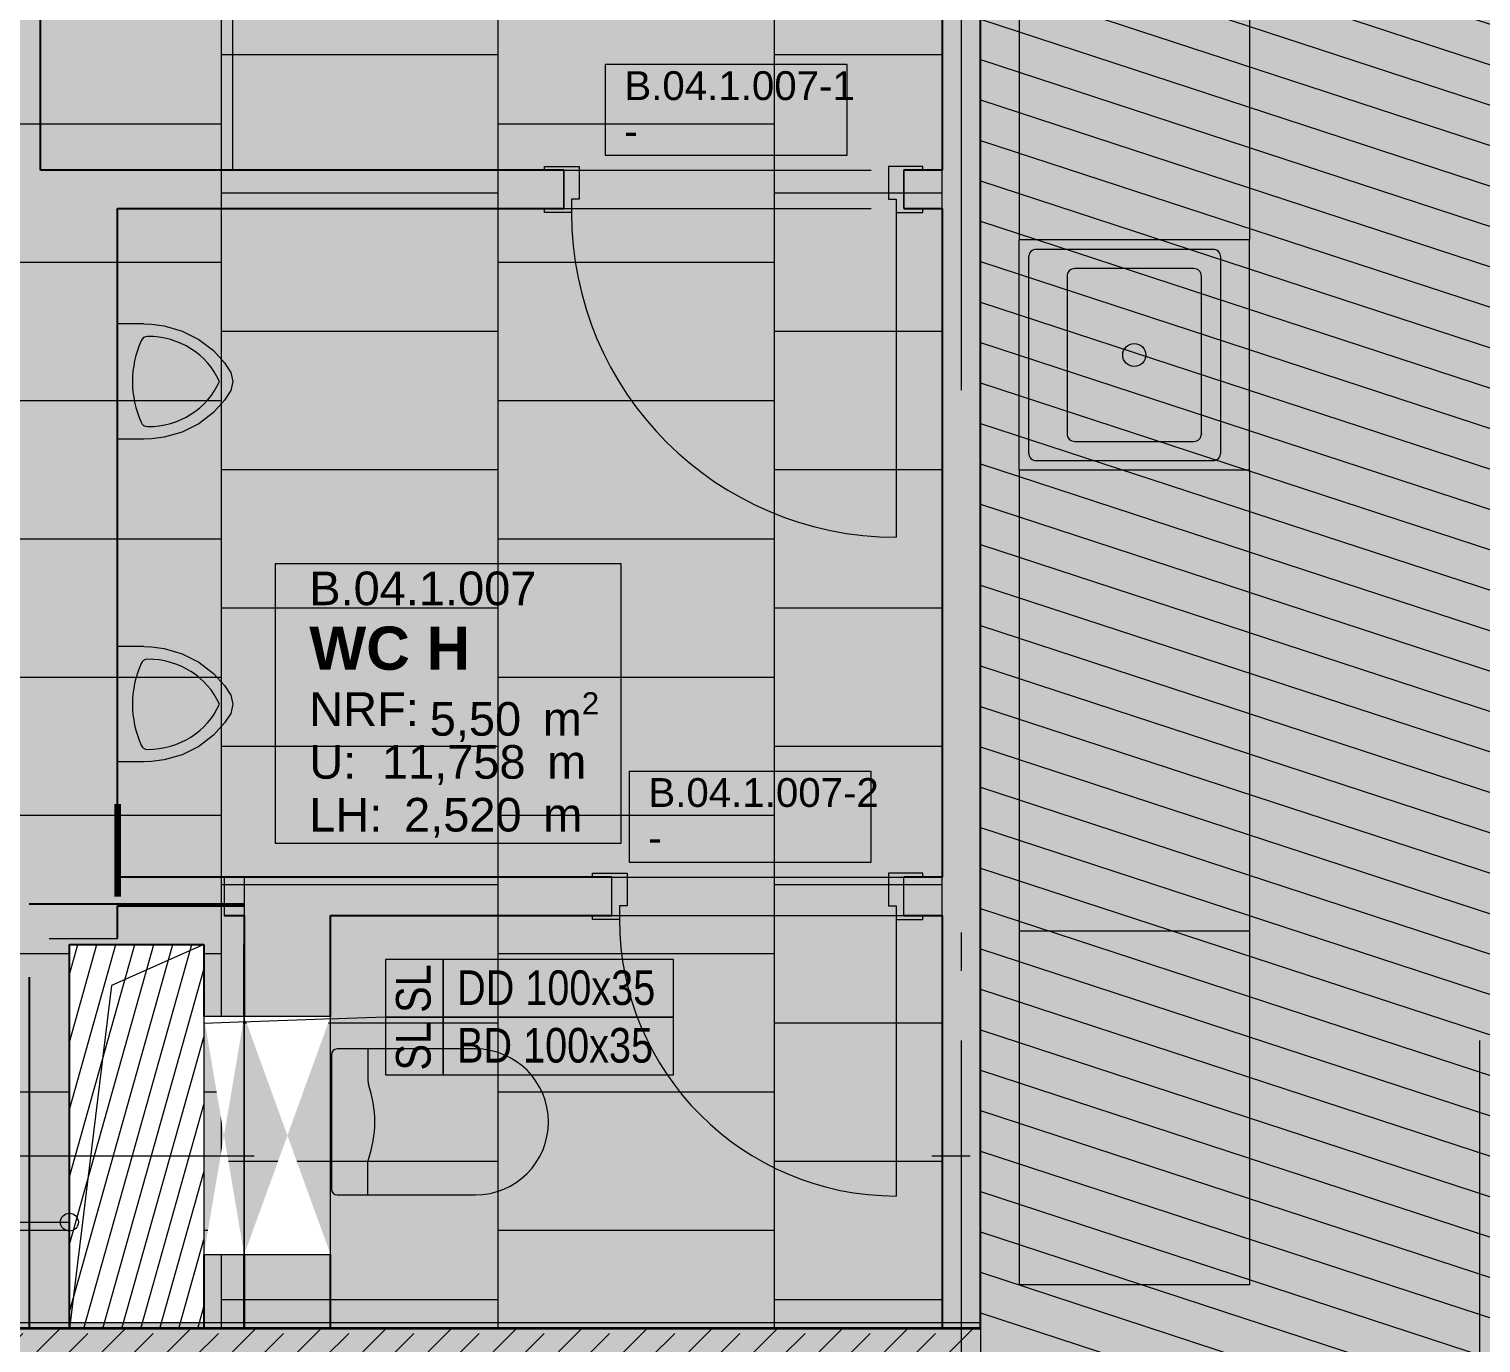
# Model space of a CAD drawing. Header units: metres. Extents: x -22.4 to 53.1, y 133.6 to 157.9.
# Drawn here: x 1.341 to 5.121, y 138.052 to 141.472 of the extents above; entities that cross this region are included whole.
import ezdxf

# ---------------------------------------------------------------- set-up
doc = ezdxf.new("R2010")
doc.units = ezdxf.units.M
doc.header["$MEASUREMENT"] = 0
for name, pattern in [('Achse', [0.0023, 0.0015, -0.0008]), ('Punktlinie', [0.0035, 0, -0.0035]), ('Strichlinie', [0.004, 0.003, -0.001]), ('Strichlinie-über-Schnitt', [0.0023, 0.0008, -0.0015]), ('Strichpunktlinie', [0.006703, 0.003528, -0.001764, 0, -0.001411]), ('Wipeout_Contour', [1, 0, -1])]:
    doc.linetypes.add(name, pattern=pattern)
for name, color, linetype in [('00  Raster', 7, 'Continuous'), ('00  Raster Ausbau', 7, 'Continuous'), ('10  Treppen + Rampen', 7, 'Continuous'), ('10  Wand Massiv', 7, 'Continuous'), ('10  Wand Massiv_Schnittschraffur', 7, 'Continuous'), ('20  Boden Aufbauten', 7, 'Continuous'), ('20  Boden Aufbauten_Deckschraffur', 7, 'Continuous'), ('20  Dach Aufbauten', 7, 'Continuous'), ('20  Möbel', 7, 'Continuous'), ('20  Möbel Sanitär', 7, 'Continuous'), ('20  Wand Leichtbau', 7, 'Continuous'), ('20  Wand Leichtbau_Schnittschraffur', 7, 'Continuous'), ('20  Wand Leichtbau_Tür', 7, 'Continuous'), ('50  NUF - Raumstempel', 7, 'Continuous'), ('BAE-SUD-Bem', 7, 'Continuous'), ('BAE-SUD-DD', 7, 'Continuous'), ('BAE-SUD-DD-Kernbohrzone', 7, 'Continuous'), ('BAE-SUD-Text', 7, 'Continuous'), ('Neubau_20  Boden Aufbauten', 7, 'Continuous'), ('Neubau_20  Boden Aufbauten_Deckschraffur', 7, 'Continuous'), ('Neubau_50 NUF - Raumstempel MIETERAUSBAU', 7, 'Continuous')]:
    doc.layers.add(name, color=color, linetype=linetype)
doc.styles.add('ERSTELLTER_STIL_1', font='')
doc.styles.add('ERSTELLTER_STIL_2', font='')
doc.styles.add('ERSTELLTER_STIL_3', font='')
doc.styles.get('ERSTELLTER_STIL_1').set_extended_font_data('Arial')
doc.styles.get('ERSTELLTER_STIL_2').set_extended_font_data('Arial Narrow')
doc.styles.get('ERSTELLTER_STIL_3').set_extended_font_data('Arial', bold=True)

# ---------------------------------------------------------------- blocks, each defined once
blk = doc.blocks.new('*X21', base_point=(-23.4289, 120.7796))
at = {"layer": '20  Boden Aufbauten_Deckschraffur', "color": 254, "linetype": 'Continuous', "lineweight": 18, "ltscale": 1000, "true_color": 0xdfdfdf}
for p, q in [((1.8414, 141.7649), (1.8414, 141.4049)), ((3.2814, 141.7649), (3.2814, 141.4049)), ((2.5614, 141.5849), (2.5614, 141.2249)), ((2.5614, 141.4049), (1.8414, 141.4049)), ((1.8414, 141.4049), (1.8414, 141.0449)), ((3.7184, 141.4049), (3.2814, 141.4049)), ((3.2814, 141.4049), (3.2814, 141.0449)), ((1.8414, 141.2249), (1.1214, 141.2249)), ((3.2814, 141.2249), (2.5614, 141.2249)), ((2.5614, 141.2249), (2.5614, 140.8649)), ((2.5614, 141.0449), (1.8414, 141.0449)), ((1.8414, 141.0449), (1.8414, 140.6849)), ((3.7184, 141.0449), (3.2814, 141.0449)), ((3.2814, 141.0449), (3.2814, 140.6849)), ((1.8414, 140.8649), (1.1214, 140.8649)), ((3.2814, 140.8649), (2.5614, 140.8649)), ((2.5614, 140.8649), (2.5614, 140.5049)), ((2.5614, 140.6849), (1.8414, 140.6849)), ((1.8414, 140.6849), (1.8414, 140.3249)), ((3.7184, 140.6849), (3.2814, 140.6849)), ((3.2814, 140.6849), (3.2814, 140.3249)), ((1.8414, 140.5049), (1.1214, 140.5049)), ((3.2814, 140.5049), (2.5614, 140.5049)), ((2.5614, 140.5049), (2.5614, 140.1449)), ((2.5614, 140.3249), (1.8414, 140.3249)), ((1.8414, 140.3249), (1.8414, 139.9649)), ((3.7184, 140.3249), (3.2814, 140.3249)), ((3.2814, 140.3249), (3.2814, 139.9649)), ((1.8414, 140.1449), (1.1214, 140.1449)), ((3.2814, 140.1449), (2.5614, 140.1449)), ((2.5614, 140.1449), (2.5614, 139.7849)), ((2.5614, 139.9649), (1.8414, 139.9649)), ((1.8414, 139.9649), (1.8414, 139.6049)), ((3.7184, 139.9649), (3.2814, 139.9649)), ((3.2814, 139.9649), (3.2814, 139.6049)), ((1.8414, 139.7849), (1.1214, 139.7849)), ((3.2814, 139.7849), (2.5614, 139.7849)), ((2.5614, 139.7849), (2.5614, 139.4249)), ((2.5614, 139.6049), (1.8414, 139.6049)), ((1.8414, 139.6049), (1.8414, 139.2449)), ((3.7184, 139.6049), (3.2814, 139.6049)), ((3.2814, 139.6049), (3.2814, 139.2449)), ((1.8414, 139.4249), (1.1214, 139.4249)), ((3.2814, 139.4249), (2.5614, 139.4249)), ((2.5614, 139.4249), (2.5614, 139.0649)), ((2.5614, 139.2449), (1.8414, 139.2449)), ((1.8414, 139.2449), (1.8414, 138.8849)), ((3.7184, 139.2449), (3.2814, 139.2449)), ((3.2814, 139.2449), (3.2814, 138.8849)), ((1.4464, 139.0649), (1.1214, 139.0649)), ((1.8414, 139.0649), (1.7964, 139.0649)), ((3.2814, 139.0649), (2.5614, 139.0649)), ((2.5614, 139.0649), (2.5614, 138.7049)), ((2.5614, 138.8849), (1.8414, 138.8849)), ((1.8414, 138.8849), (1.8414, 138.5249)), ((3.7184, 138.8849), (3.2814, 138.8849)), ((3.2814, 138.8849), (3.2814, 138.5249)), ((1.4464, 138.7049), (1.1214, 138.7049)), ((1.8414, 138.7049), (1.7964, 138.7049)), ((3.2814, 138.7049), (2.5614, 138.7049)), ((2.5614, 138.7049), (2.5614, 138.3449)), ((2.5614, 138.5249), (1.8414, 138.5249)), ((1.8414, 138.5249), (1.8414, 138.1649)), ((3.7184, 138.5249), (3.2814, 138.5249)), ((3.2814, 138.5249), (3.2814, 138.1649)), ((1.4464, 138.3449), (1.1214, 138.3449)), ((1.8414, 138.3449), (1.7964, 138.3449)), ((3.2814, 138.3449), (2.5614, 138.3449)), ((2.5614, 138.3449), (2.5614, 138.0899)), ((2.5614, 138.1649), (1.8414, 138.1649)), ((1.8414, 138.1649), (1.8414, 138.0899)), ((3.7184, 138.1649), (3.2814, 138.1649)), ((3.2814, 138.1649), (3.2814, 138.0899))]:
    blk.add_line(p, q, dxfattribs=at)

msp = doc.modelspace()

# ---------------------------------------------------------------- hatches: boundary and pattern name
at = {"layer": '10  Wand Massiv_Schnittschraffur', "linetype": 'Continuous', "lineweight": 0, "true_color": 0xffffff}
for points in [[(3.8184, 138.1049), (0.3354, 138.1049), (0.3354, 138.0899), (3.8184, 138.0899)], [(0.6004, 137.8399), (3.8184, 137.8399), (3.8184, 138.0899), (0.6004, 138.0899)]]:
    msp.add_hatch(color=7, dxfattribs=at).paths.add_polyline_path(points)
at = {"layer": '10  Wand Massiv_Schnittschraffur', "linetype": 'Continuous', "lineweight": 13, "true_color": 0x000100}
h = msp.add_hatch(dxfattribs=at)
h.set_pattern_fill('Gips_0001', color=98, style=0, pattern_type=2)
h.set_pattern_definition([(26.86749, (-110.107942, 75.264664), (-0.0112982155, 0.0223013526), [0, -0.025])])
h.paths.add_polyline_path([(3.8184, 138.1049), (0.3354, 138.1049), (0.3354, 138.0899), (3.8184, 138.0899)])
h = msp.add_hatch(dxfattribs=at)
h.set_pattern_fill('Beton__Stahlbeton_0001', color=98, style=0, pattern_type=2)
h.set_pattern_definition([(45, (-110.10794, 75.26466), (-0.08485281, 0.08485281), []), (45, (-110.15037, 75.30709), (-0.08485281, 0.08485281), [0.09, -0.03])])
h.paths.add_polyline_path([(0.6004, 137.8399), (3.8184, 137.8399), (3.8184, 138.0899), (0.6004, 138.0899)])
at = {"layer": '20  Boden Aufbauten_Deckschraffur', "linetype": 'Continuous', "lineweight": 0, "true_color": 0xffffff}
msp.add_hatch(color=7, dxfattribs=at).paths.add_polyline_path([(-1.6166, 143.7049), (-1.6166, 138.0899), (1.4464, 138.0899), (1.4464, 139.0899), (1.7964, 139.0899), (1.7964, 138.0899), (3.7184, 138.0899), (3.7184, 143.7049)])
at = {"layer": '20  Wand Leichtbau', "linetype": 'Continuous', "lineweight": 0, "true_color": 0x000000}
for points in [[(1.7965, 138.9024), (1.7965, 138.2824), (1.849, 138.5924)], [(1.9015, 138.9024), (1.9015, 138.2824), (2.014, 138.5924)], [(2.1265, 138.2824), (2.1265, 138.9024), (2.014, 138.5924)]]:
    msp.add_hatch(color=18, dxfattribs=at).paths.add_polyline_path(points)
at = {"layer": '20  Wand Leichtbau_Schnittschraffur', "linetype": 'Continuous', "lineweight": 18}
for points in [[(3.7184, 143.7049), (3.7184, 138.0899), (3.8184, 138.0899), (3.8184, 143.7049)], [(1.1214, 142.3049), (1.1214, 141.1049), (1.3714, 141.1049), (1.3714, 142.3049)], [(-0.6316, 141.1049), (-0.6316, 141.0049), (2.7334, 141.0049), (2.7334, 141.1049)], [(3.6184, 141.1049), (3.6184, 141.0049), (3.7184, 141.0049), (3.7184, 141.1049)], [(1.5714, 139.1049), (1.5714, 141.0049), (1.1964, 141.0049), (1.1964, 139.1049)], [(1.5714, 139.1899), (1.9015, 139.1899), (1.9015, 139.2649), (1.5714, 139.2649)], [(1.849, 139.2649), (1.849, 139.1649), (2.8584, 139.1649), (2.8584, 139.2649)], [(3.6184, 139.2649), (3.6184, 139.1649), (3.7184, 139.1649), (3.7184, 139.2649)], [(1.4464, 139.0899), (1.3414, 139.1949), (1.3414, 139.0899)], [(1.4464, 139.1949), (1.3414, 139.1949), (1.4464, 139.0899)], [(1.4464, 139.1949), (1.4464, 139.0899), (1.7965, 139.0899), (1.7965, 139.1949)], [(1.7965, 139.0899), (1.9015, 139.0899), (1.9015, 139.1949)], [(1.7965, 139.1949), (1.7965, 139.0899), (1.9015, 139.1949)], [(2.1265, 139.1649), (1.9015, 139.1649), (1.9015, 138.9024), (2.1265, 138.9024)], [(1.3414, 139.0899), (1.3414, 138.0899), (1.4464, 138.0899), (1.4464, 139.0899)], [(1.9015, 138.2824), (1.9015, 138.0904), (2.1265, 138.0904), (2.1265, 138.2824)]]:
    msp.add_hatch(color=9, dxfattribs=at).paths.add_polyline_path(points)
at = {"layer": '20  Wand Leichtbau_Schnittschraffur', "linetype": 'Continuous', "lineweight": 0, "true_color": 0xffffff}
for points in [[(2.7734, 141.1149), (2.6834, 141.1149), (2.6834, 141.1049), (2.7334, 141.1049), (2.7334, 141.0049), (2.6834, 141.0049), (2.6834, 140.9949), (2.7534, 140.9949), (2.7534, 141.0299), (2.7734, 141.0299)], [(3.5784, 141.1149), (3.5784, 141.0299), (3.5984, 141.0299), (3.5984, 140.9949), (3.6684, 140.9949), (3.6684, 141.0049), (3.6184, 141.0049), (3.6184, 141.1049), (3.6684, 141.1049), (3.6684, 141.1149)], [(2.8984, 139.2749), (2.8084, 139.2749), (2.8084, 139.2649), (2.8584, 139.2649), (2.8584, 139.1649), (2.8084, 139.1649), (2.8084, 139.1549), (2.8784, 139.1549), (2.8784, 139.1899), (2.8984, 139.1899)], [(3.5784, 139.2749), (3.5784, 139.1899), (3.5984, 139.1899), (3.5984, 139.1549), (3.6684, 139.1549), (3.6684, 139.1649), (3.6184, 139.1649), (3.6184, 139.2649), (3.6684, 139.2649), (3.6684, 139.2749)]]:
    msp.add_hatch(color=7, dxfattribs=at).paths.add_polyline_path(points)
at = {"layer": 'Neubau_20  Boden Aufbauten_Deckschraffur', "linetype": 'Continuous', "lineweight": 18, "true_color": 0xd5d5ff}
msp.add_hatch(color=254, dxfattribs=at).paths.add_polyline_path([(7.7559, 143.6799), (3.8184, 143.6799), (3.8184, 138.0149), (7.7559, 138.0149), (7.7934, 138.0149), (7.7934, 138.3249), (7.7559, 138.3249)])
at = {"layer": 'Neubau_20  Boden Aufbauten_Deckschraffur', "linetype": 'Continuous', "lineweight": 0, "true_color": 0xffffff}
h = msp.add_hatch(dxfattribs=at)
h.set_pattern_fill('Holz_Schalung_liegend__1_A0', style=0, pattern_type=2)
h.set_pattern_definition([(341.86749, (-110.10794, 75.26466), (0.03112157, 0.09503393), [])])
h.paths.add_polyline_path([(7.7559, 143.6799), (3.8184, 143.6799), (3.8184, 138.0149), (7.7559, 138.0149), (7.7934, 138.0149), (7.7934, 138.3249), (7.7559, 138.3249)])

# ---------------------------------------------------------------- linework, layer by layer
at = {"layer": '00  Raster', "color": 7, "linetype": 'Strichpunktlinie', "lineweight": 13, "ltscale": 1000}
msp.add_line((3.7684, 133.7291), (3.7684, 155.8899), dxfattribs=at)
at = {"layer": '00  Raster Ausbau', "color": 251, "linetype": 'Achse', "lineweight": 18, "ltscale": 1000, "true_color": 0x5f5f5f}
msp.add_line((3.7684, 137.8399), (3.7684, 138.8399), dxfattribs=at)
at = {"layer": '00  Raster Ausbau', "color": 9, "linetype": 'Achse', "lineweight": 18, "ltscale": 1000}
msp.add_line((5.1184, 137.8399), (5.1184, 138.8399), dxfattribs=at)
at = {"layer": '10  Wand Massiv', "color": 7, "linetype": 'Continuous', "lineweight": 35, "ltscale": 1000}
msp.add_line((3.8184, 138.0899), (0.6004, 138.0899), dxfattribs=at)
at = {"layer": '10  Wand Massiv', "color": 7, "linetype": 'Continuous', "lineweight": 13, "ltscale": 1000, "flags": 128}
for points in [[(3.8184, 138.1049), (0.3354, 138.1049)], [(3.8184, 138.0899), (3.8184, 138.1049)]]:
    msp.add_lwpolyline(points, dxfattribs=at)
at = {"layer": '20  Boden Aufbauten', "color": 7, "linetype": 'Continuous', "lineweight": 13, "ltscale": 1000, "flags": 128}
msp.add_lwpolyline([(-1.6166, 143.7049), (-1.6166, 138.0899), (1.4464, 138.0899), (1.4464, 139.0899), (1.7964, 139.0899), (1.7964, 138.0899), (3.7184, 138.0899), (3.7184, 143.7049)], close=True, dxfattribs=at)
at = {"layer": '20  Möbel', "color": 9, "linetype": 'Continuous', "lineweight": 18, "ltscale": 1000}
for p, q in [((3.9184, 142.124), (3.9184, 140.924)), ((4.5184, 142.124), (4.5184, 140.924)), ((4.5184, 140.924), (3.9184, 140.924)), ((3.9184, 140.324), (3.9184, 139.124)), ((4.5184, 140.324), (3.9184, 140.324)), ((4.5184, 140.324), (4.5184, 139.124)), ((4.5184, 139.124), (3.9184, 139.124)), ((3.9184, 139.124), (3.9184, 138.204)), ((4.5184, 139.124), (3.9184, 139.124)), ((4.5184, 139.124), (4.5184, 138.204)), ((4.5184, 138.204), (3.9184, 138.204))]:
    msp.add_line(p, q, dxfattribs=at)
at = {"layer": '20  Möbel Sanitär', "color": 9, "linetype": 'Continuous', "lineweight": 18, "ltscale": 1000}
for p, q in [((1.3714, 142.3049), (1.3714, 141.1049)), ((1.8714, 142.3049), (1.8714, 141.1049)), ((1.8714, 141.1049), (1.3714, 141.1049)), ((3.9184, 140.324), (3.9184, 140.924)), ((4.5184, 140.924), (3.9184, 140.924)), ((4.5184, 140.324), (4.5184, 140.924)), ((4.0434, 140.829), (4.0434, 140.419)), ((4.3734, 140.849), (4.0634, 140.849)), ((4.3934, 140.419), (4.3934, 140.829)), ((1.5715, 140.7049), (1.5715, 140.4049)), ((1.6399, 140.7049), (1.5715, 140.7049)), ((1.6399, 140.7049), (1.6598, 140.704)), ((1.6598, 140.704), (1.693, 140.6998)), ((1.693, 140.6998), (1.7397, 140.6863)), ((1.7397, 140.6863), (1.7831, 140.6646)), ((1.7831, 140.6646), (1.8217, 140.6353)), ((1.8217, 140.6353), (1.8506, 140.6035)), ((1.8506, 140.6035), (1.8663, 140.5786)), ((1.8663, 140.5786), (1.8715, 140.5549)), ((1.8663, 140.5312), (1.8506, 140.5063)), ((1.8715, 140.5549), (1.8663, 140.5312)), ((1.8506, 140.5063), (1.8217, 140.4746)), ((1.8217, 140.4746), (1.7831, 140.4452)), ((1.693, 140.41), (1.6598, 140.4058)), ((1.7397, 140.4235), (1.693, 140.41)), ((1.7831, 140.4452), (1.7397, 140.4235)), ((1.6399, 140.4049), (1.5715, 140.4049)), ((1.6598, 140.4058), (1.6399, 140.4049)), ((4.0634, 140.399), (4.3734, 140.399)), ((4.5184, 140.324), (3.9184, 140.324)), ((1.5715, 139.8649), (1.5715, 139.5649)), ((1.6399, 139.8649), (1.5715, 139.8649)), ((1.6399, 139.8649), (1.6598, 139.864)), ((1.6598, 139.864), (1.693, 139.8598)), ((1.693, 139.8598), (1.7397, 139.8463)), ((1.7397, 139.8463), (1.7831, 139.8246)), ((1.7831, 139.8246), (1.8217, 139.7953)), ((1.8217, 139.7953), (1.8506, 139.7635)), ((1.8506, 139.7635), (1.8663, 139.7386)), ((1.8663, 139.7386), (1.8715, 139.7149)), ((1.8663, 139.6912), (1.8506, 139.6663)), ((1.8715, 139.7149), (1.8663, 139.6912)), ((1.8506, 139.6663), (1.8217, 139.6346)), ((1.8217, 139.6346), (1.7831, 139.6052)), ((1.7397, 139.5835), (1.693, 139.57)), ((1.7831, 139.6052), (1.7397, 139.5835)), ((1.6399, 139.5649), (1.5715, 139.5649)), ((1.6598, 139.5658), (1.6399, 139.5649)), ((1.693, 139.57), (1.6598, 139.5658)), ((2.2235, 138.8177), (2.2235, 138.7343)), ((2.2235, 138.7343), (2.2249, 138.7255)), ((2.2235, 138.5211), (2.2249, 138.5299)), ((2.2235, 138.4377), (2.2235, 138.5211))]:
    msp.add_line(p, q, dxfattribs=at)
at = {"layer": '20  Möbel Sanitär', "color": 9, "linetype": 'Continuous', "lineweight": 18, "ltscale": 1000, "flags": 128}
msp.add_lwpolyline([(4.4434, 140.369), (4.4434, 140.879, 0.414214), (4.4234, 140.899), (3.9634, 140.899, 0.414214), (3.9434, 140.879), (3.9434, 140.369, 0.414214), (3.9634, 140.349), (4.4234, 140.349, 0.414214)], format="xyb", close=True, dxfattribs=at)
at = {"layer": '20  Möbel Sanitär', "color": 9, "linetype": 'Continuous', "lineweight": 18, "ltscale": 1000}
msp.add_circle((4.2184, 140.624), 0.03, dxfattribs=at)
for centre, radius, start, end in [((4.0634, 140.829), 0.02, 90, 180), ((4.3734, 140.829), 0.02, 360, 90), ((4.0634, 140.419), 0.02, 180, 270), ((4.3734, 140.419), 0.02, 270, 360), ((2.5034, 138.6277), 0.19, 270, 90), ((1.9438, 138.6277), 0.2977, 340.8176, 19.1824)]:
    msp.add_arc(centre, radius, start, end, dxfattribs=at)
for centre, major_axis, start_param, end_param in [((1.9078, 140.5549), (0.2972, 0), 2.746802, 3.141593), ((1.6499, 140.6563), (0.0172, 0), 1.570796, 2.841554), ((1.6499, 140.4852), (0.2015, 0), 0.381689, 1.570796), ((1.9078, 140.5549), (0.2972, 0), 3.141593, 3.536384), ((1.6499, 140.6246), (0.2015, 0), 4.712389, 5.901496), ((1.6499, 140.4535), (0.0172, 0), 3.441632, 4.712389), ((1.9078, 139.7149), (0.2972, 0), 2.746802, 3.141593), ((1.6499, 139.8163), (0.0172, 0), 1.570796, 2.841554), ((1.6499, 139.6452), (0.2015, 0), 0.381689, 1.570796), ((1.9078, 139.7149), (0.2972, 0), 3.141593, 3.536384), ((1.6499, 139.7846), (0.2015, 0), 4.712389, 5.901496), ((1.6499, 139.6135), (0.0172, 0), 3.441632, 4.712389)]:
    msp.add_ellipse(centre, major_axis=major_axis, ratio=0.928571, start_param=start_param, end_param=end_param, dxfattribs=at)
msp.add_point((4.3934, 140.419), dxfattribs=at)
at = {"layer": '20  Wand Leichtbau', "color": 7, "linetype": 'Continuous', "lineweight": 13, "ltscale": 1000}
for p, q in [((2.7334, 141.1049), (2.7334, 141.0049)), ((3.6184, 141.1049), (3.6184, 141.0049)), ((2.8584, 139.1649), (2.8584, 139.2649)), ((3.6184, 139.1649), (3.6184, 139.2649))]:
    msp.add_line(p, q, dxfattribs=at)
at = {"layer": '20  Wand Leichtbau', "color": 7, "linetype": 'Continuous', "lineweight": 25, "ltscale": 1000, "flags": 128}
for points in [[(3.7184, 143.7049), (3.7184, 141.1049)], [(3.8184, 138.0899), (3.8184, 143.2749)], [(1.3714, 141.1049), (1.3714, 142.3049)], [(2.7334, 141.1049), (1.3714, 141.1049)], [(3.7184, 141.1049), (3.6184, 141.1049)], [(1.5714, 141.0049), (2.7334, 141.0049)], [(1.5714, 139.2649), (1.5714, 141.0049)], [(3.6184, 141.0049), (3.7184, 141.0049)], [(3.7184, 141.0049), (3.7184, 139.2649)], [(1.9015, 139.2649), (1.5714, 139.2649)], [(2.8584, 139.2649), (1.849, 139.2649)], [(3.7184, 139.2649), (3.6184, 139.2649)], [(1.9015, 139.1949), (1.3414, 139.1949)], [(1.5714, 139.1049), (1.5714, 139.1899)], [(1.5714, 139.1899), (1.9015, 139.1899)], [(1.849, 139.1649), (1.9015, 139.1649)], [(1.9015, 139.1649), (1.9015, 138.9024)], [(2.1265, 138.9024), (2.1265, 139.1649)], [(2.1265, 139.1649), (2.8584, 139.1649)], [(3.6184, 139.1649), (3.7184, 139.1649)], [(3.7184, 139.1649), (3.7184, 138.0899)], [(1.4464, 139.0899), (1.7965, 139.0899)], [(1.4464, 138.0899), (1.4464, 139.0899)], [(1.7965, 139.0899), (1.7965, 138.9024)], [(1.3414, 139.0049), (1.3414, 138.0899)], [(1.7965, 138.2824), (1.7965, 138.0904)], [(1.9015, 138.2824), (1.9015, 138.0904)], [(2.1265, 138.0904), (2.1265, 138.2824)]]:
    msp.add_lwpolyline(points, dxfattribs=at)
at = {"layer": '20  Wand Leichtbau', "color": 7, "linetype": 'Continuous', "lineweight": 13, "ltscale": 1000, "flags": 128}
for points in [[(2.8411, 141.144), (3.4711, 141.144), (3.4711, 141.3797), (2.8411, 141.3797)], [(2.9036, 139.304), (3.5336, 139.304), (3.5336, 139.5397), (2.9036, 139.5397)]]:
    msp.add_lwpolyline(points, close=True, dxfattribs=at)
for points in [[(1.849, 139.2649), (1.849, 139.1649)], [(1.9015, 139.2649), (1.9015, 139.1899)], [(1.9015, 139.1949), (1.9015, 139.0899)], [(1.3939, 139.1049), (1.5714, 139.1049)], [(1.4464, 138.0899), (1.3414, 138.0899)], [(1.9015, 138.0904), (1.7965, 138.0904)], [(2.1265, 138.0904), (1.9015, 138.0904)], [(3.7184, 138.0899), (3.8184, 138.0899)]]:
    msp.add_lwpolyline(points, dxfattribs=at)
at = {"layer": '20  Wand Leichtbau_Tür', "color": 7, "linetype": 'Continuous', "lineweight": 18, "ltscale": 1000}
for p, q in [((2.6834, 141.1049), (2.6834, 141.1149)), ((2.6834, 141.1149), (2.7734, 141.1149)), ((2.7334, 141.1049), (2.6834, 141.1049)), ((2.7334, 141.0049), (2.7334, 141.1049)), ((2.7734, 141.1149), (2.7734, 141.0299)), ((3.5784, 141.1149), (3.5784, 141.0299)), ((3.6684, 141.1149), (3.5784, 141.1149)), ((3.6184, 141.0049), (3.6184, 141.1049)), ((3.6184, 141.1049), (3.6684, 141.1049)), ((3.6684, 141.1049), (3.6684, 141.1149)), ((2.7734, 141.0299), (2.7534, 141.0299)), ((2.7534, 141.0299), (2.7534, 140.9949)), ((3.5784, 141.0299), (3.5984, 141.0299)), ((3.5984, 141.0299), (3.5984, 140.9949)), ((2.6834, 140.9949), (2.6834, 141.0049)), ((2.6834, 141.0049), (2.7334, 141.0049)), ((2.7534, 140.9949), (2.6834, 140.9949)), ((3.5984, 140.9949), (3.6684, 140.9949)), ((3.5984, 140.9949), (3.5984, 140.1499)), ((3.6684, 141.0049), (3.6184, 141.0049)), ((3.6684, 140.9949), (3.6684, 141.0049)), ((2.8084, 139.2649), (2.8084, 139.2749)), ((2.8084, 139.2749), (2.8984, 139.2749)), ((2.8984, 139.2749), (2.8984, 139.1899)), ((3.5784, 139.2749), (3.5784, 139.1899)), ((3.6684, 139.2749), (3.5784, 139.2749)), ((3.6684, 139.2649), (3.6684, 139.2749)), ((2.8584, 139.2649), (2.8084, 139.2649)), ((2.8584, 139.1649), (2.8584, 139.2649)), ((3.6184, 139.1649), (3.6184, 139.2649)), ((3.6184, 139.2649), (3.6684, 139.2649)), ((2.8084, 139.1549), (2.8084, 139.1649)), ((2.8084, 139.1649), (2.8584, 139.1649)), ((2.8984, 139.1899), (2.8784, 139.1899)), ((2.8784, 139.1899), (2.8784, 139.1549)), ((3.5784, 139.1899), (3.5984, 139.1899)), ((3.5984, 139.1899), (3.5984, 139.1549)), ((3.6684, 139.1649), (3.6184, 139.1649)), ((3.6684, 139.1549), (3.6684, 139.1649)), ((2.8784, 139.1549), (2.8084, 139.1549)), ((3.5984, 139.1549), (3.6684, 139.1549)), ((3.5984, 139.1549), (3.5984, 138.4349))]:
    msp.add_line(p, q, dxfattribs=at)
at = {"layer": '20  Wand Leichtbau_Tür', "color": 7, "linetype": 'Strichlinie-über-Schnitt', "lineweight": 13, "ltscale": 1000}
for p, q in [((2.7334, 141.1049), (3.6184, 141.1049)), ((2.7334, 141.0049), (3.6184, 141.0049)), ((2.8584, 139.2649), (3.6184, 139.2649)), ((2.8584, 139.1649), (3.6184, 139.1649))]:
    msp.add_line(p, q, dxfattribs=at)
at = {"layer": '20  Wand Leichtbau_Tür', "color": 7, "linetype": 'Continuous', "lineweight": 13, "ltscale": 1000}
for p, q in [((2.7334, 141.1049), (2.7334, 141.0049)), ((2.7334, 141.1049), (2.7334, 141.0049)), ((3.6184, 141.1049), (3.6184, 141.0049)), ((3.6184, 141.1049), (3.6184, 141.0049)), ((2.8584, 139.1649), (2.8584, 139.2649)), ((2.8584, 139.1649), (2.8584, 139.2649)), ((3.6184, 139.1649), (3.6184, 139.2649)), ((3.6184, 139.1649), (3.6184, 139.2649))]:
    msp.add_line(p, q, dxfattribs=at)
for centre, radius in [((3.5984, 140.9949), 0.845), ((3.5984, 139.1549), 0.72)]:
    msp.add_arc(centre, radius, 180, 270, dxfattribs=at)
at = {"layer": '50  NUF - Raumstempel', "color": 7, "linetype": 'Continuous', "lineweight": 13, "ltscale": 1000}
for p, q in [((2.8831, 140.0803), (1.9825, 140.0803)), ((1.9825, 140.0803), (1.9825, 139.3536)), ((2.8831, 139.3536), (2.8831, 140.0803)), ((1.9825, 139.3536), (2.8831, 139.3536))]:
    msp.add_line(p, q, dxfattribs=at)
at = {"layer": 'BAE-SUD-Bem', "color": 7, "linetype": 'Continuous', "lineweight": 100, "ltscale": 1000}
msp.add_line((1.573, 139.2149), (1.573, 139.4549), dxfattribs=at)
at = {"layer": 'BAE-SUD-Bem', "color": 9, "linetype": 'Continuous', "lineweight": 18, "ltscale": 1000}
for p, q in [((1.4464, 138.2931), (1.4464, 138.4405)), ((0.3509, 138.3668), (1.4459, 138.3668))]:
    msp.add_line(p, q, dxfattribs=at)
msp.add_circle((1.4464, 138.3668), 0.0234, dxfattribs=at)
at = {"layer": 'BAE-SUD-Text', "color": 9, "linetype": 'Continuous', "lineweight": 18, "ltscale": 1000, "flags": 128}
for points in [[(2.4191, 138.9004), (2.4191, 139.0504), (2.2691, 139.0504), (2.2691, 138.9004)], [(3.0191, 138.9004), (3.0191, 139.0504), (2.4191, 139.0504), (2.4191, 138.9004)], [(2.4191, 138.7504), (2.4191, 138.9004), (2.2691, 138.9004), (2.2691, 138.7504)], [(3.0191, 138.7504), (3.0191, 138.9004), (2.4191, 138.9004), (2.4191, 138.7504)]]:
    msp.add_lwpolyline(points, close=True, dxfattribs=at)
at = {"layer": 'DEFPOINTS', "color": 9, "linetype": 'Continuous', "lineweight": 18, "ltscale": 1000}
for p, q in [((1.4464, 138.3668), (1.4465, 138.3668)), ((1.4464, 138.0899), (1.4465, 138.0899))]:
    msp.add_line(p, q, dxfattribs=at)
at = {"layer": 'Neubau_20  Boden Aufbauten', "color": 7, "linetype": 'Continuous', "lineweight": 13, "ltscale": 1000, "flags": 128}
msp.add_lwpolyline([(7.7559, 143.6799), (3.8184, 143.6799), (3.8184, 138.0149), (7.7559, 138.0149), (7.7934, 138.0149), (7.7934, 138.3249), (7.7559, 138.3249)], close=True, dxfattribs=at)
at = {"layer": 'Neubau_50 NUF - Raumstempel MIETERAUSBAU', "color": 7, "linetype": 'Punktlinie', "lineweight": 13, "ltscale": 1000, "flags": 128}
msp.add_lwpolyline([(3.9228, 137.9999), (3.8159, 137.9999), (3.8184, 138.3922)], dxfattribs=at)

# ---------------------------------------------------------------- block references
at = {"layer": '10  Treppen + Rampen', "color": 7, "linetype": 'Continuous', "lineweight": 13, "ltscale": 1000}
msp.add_blockref('*X21', (-23.4289, 120.7796), dxfattribs=at)

# ---------------------------------------------------------------- texts
at = {"layer": '20  Dach Aufbauten', "color": 9, "linetype": 'Continuous', "lineweight": 18, "char_height": 0.09, "attachment_point": 4, "style": 'ERSTELLTER_STIL_2'}
for s, insert, rotation in [('\\A1;{\\pql;\\fArial Narrow|b0|i0|c0|p38;SL}', (2.3423, 138.9118), 90), ('\\A1;{\\pql;\\fArial Narrow|b0|i0|c0|p38;DD 100x35}', (2.4558, 138.9766), 0), ('\\A1;{\\pql;\\fArial Narrow|b0|i0|c0|p38;SL}', (2.3423, 138.7618), 90), ('\\A1;{\\pql;\\fArial Narrow|b0|i0|c0|p38;BD 100x35}', (2.4557, 138.8266), 0)]:
    msp.add_mtext(s, dxfattribs=dict(at, insert=insert, rotation=rotation))
at = {"layer": '20  Wand Leichtbau', "color": 7, "linetype": 'Continuous', "lineweight": 18, "char_height": 0.075, "attachment_point": 1, "style": 'ERSTELLTER_STIL_1'}
for s, insert in [('\\A1;{\\pql;\\pt0;\\fArial|b0|i0|c0|p38;B.04.1.007-1}', (2.8911, 141.3626)), ('\\A1;{\\pql;\\pt0;\\fArial|b0|i0|c0|p38;-}', (2.8911, 141.2447))]:
    msp.add_mtext(s, dxfattribs=dict(at, insert=insert))
at = {"layer": '20  Wand Leichtbau', "color": 7, "linetype": 'Continuous', "lineweight": 18, "char_height": 0.075, "attachment_point": 1, "rotation": 0, "style": 'ERSTELLTER_STIL_1'}
for s, insert in [('\\A1;{\\pql;\\pt0;\\fArial|b0|i0|c0|p38;B.04.1.007-2}', (2.9536, 139.5226)), ('\\A1;{\\pql;\\pt0;\\fArial|b0|i0|c0|p38;-}', (2.9536, 139.4047))]:
    msp.add_mtext(s, dxfattribs=dict(at, insert=insert))
at = {"layer": '50  NUF - Raumstempel', "color": 7, "linetype": 'Continuous', "lineweight": 18, "attachment_point": 1}
for s, insert, char_height, style in [('\\A1;{\\pql;\\pt0;\\fArial|b0|i0|c0|p38;B.04.1.007}', (2.0709, 140.0603), 0.0875, 'ERSTELLTER_STIL_1'), ('\\A1;{\\pqj;\\pt0;\\fArial|b1|i0|c0|p38;WC H}', (2.0709, 139.9171), 0.1125, 'ERSTELLTER_STIL_3'), ('\\A1;{\\pqj;\\pt0;\\fArial|b0|i0|c0|p38;NRF: }', (2.0709, 139.7461), 0.0875, 'ERSTELLTER_STIL_1'), ('\\A1;{\\pql;\\pt0,0.1;\\fArial|b0|i0|c0|p38;5,50\\fArial|b0|i0|c0|p38;\\A1{\\H.66x;\\S^  ;}\\fArial|b0|i0|c0|p38; m\\fArial|b0|i0|c0|p38;\\A1{\\H.66x;\\S2^  ;}}', (2.3845, 139.7461), 0.0875, 'ERSTELLTER_STIL_1'), ('\\A1;{\\pqj;\\pt0;\\fArial|b0|i0|c0|p38;U: }', (2.0709, 139.6086), 0.0875, 'ERSTELLTER_STIL_1'), ('\\A1;{\\pql;\\pt0,0.1;\\fArial|b0|i0|c0|p38;11,758\\fArial|b0|i0|c0|p38;\\A1{\\H.66x;\\S^  ;}\\fArial|b0|i0|c0|p38; m\\fArial|b0|i0|c0|p38;\\A1{\\H.66x;\\S^  ;}}', (2.2601, 139.6086), 0.0875, 'ERSTELLTER_STIL_1'), ('\\A1;{\\pqj;\\pt0;\\fArial|b0|i0|c0|p38;LH: }', (2.0709, 139.4711), 0.0875, 'ERSTELLTER_STIL_1'), ('\\A1;{\\pql;\\pt0,0.1;\\fArial|b0|i0|c0|p38;2,520\\fArial|b0|i0|c0|p38;\\A1{\\H.66x;\\S^  ;}\\fArial|b0|i0|c0|p38; m\\fArial|b0|i0|c0|p38;\\A1{\\H.66x;\\S^  ;}}', (2.3177, 139.4711), 0.0875, 'ERSTELLTER_STIL_1')]:
    msp.add_mtext(s, dxfattribs=dict(at, insert=insert, char_height=char_height, style=style))

# ---------------------------------------------------------------- next in the draw order: wipeouts: each hides what was drawn before it
at = {"color": 254, "linetype": 'Wipeout_Contour', "lineweight": 0, "ltscale": 414.703638}
msp.add_wipeout([(2.014, 138.5924), (1.9015, 138.2824), (2.1265, 138.2824)], dxfattribs=at).dxf.layer = '20  Wand Leichtbau'

# ---------------------------------------------------------------- next in the draw order: hatches: boundary and pattern name
at = {"layer": '20  Wand Leichtbau_Schnittschraffur', "linetype": 'Continuous', "lineweight": 18}
msp.add_hatch(color=9, dxfattribs=at).paths.add_polyline_path([(1.7965, 138.2824), (1.7965, 138.0904), (1.9015, 138.0904), (1.9015, 138.2824)])

# ---------------------------------------------------------------- next in the draw order: linework, layer by layer
at = {"layer": '20  Möbel Sanitär', "color": 9, "linetype": 'Continuous', "lineweight": 18, "ltscale": 1000}
msp.add_line((2.1434, 138.4377), (2.5034, 138.4377), dxfattribs=at)
msp.add_arc((2.1434, 138.4527), 0.015, 180, 270, dxfattribs=at)
at = {"layer": '20  Wand Leichtbau', "color": 7, "linetype": 'Continuous', "lineweight": 13, "ltscale": 1000, "flags": 128}
msp.add_lwpolyline([(1.9015, 138.2824), (2.1265, 138.2824)], dxfattribs=at)
at = {"layer": '20  Wand Leichtbau', "color": 7, "linetype": 'Continuous', "lineweight": 25, "ltscale": 1000, "flags": 128}
msp.add_lwpolyline([(1.9015, 138.0904), (1.9015, 138.2824)], dxfattribs=at)

# ---------------------------------------------------------------- next in the draw order: wipeouts: each hides what was drawn before it
at = {"color": 254, "linetype": 'Wipeout_Contour', "lineweight": 0, "ltscale": 416.943379}
msp.add_wipeout([(2.014, 138.5924), (2.1265, 138.9024), (1.9015, 138.9024)], dxfattribs=at).dxf.layer = '20  Wand Leichtbau'

# ---------------------------------------------------------------- next in the draw order: hatches: boundary and pattern name
at = {"layer": '20  Wand Leichtbau', "linetype": 'Continuous', "lineweight": 0, "true_color": 0x000000}
msp.add_hatch(color=18, dxfattribs=at).paths.add_polyline_path([(1.9015, 138.2824), (1.9015, 138.9024), (1.849, 138.5924)])
at = {"layer": '20  Wand Leichtbau_Schnittschraffur', "linetype": 'Continuous', "lineweight": 18}
msp.add_hatch(color=9, dxfattribs=at).paths.add_polyline_path([(1.9015, 139.0899), (1.7965, 139.0899), (1.7965, 138.9024), (1.9015, 138.9024)])

# ---------------------------------------------------------------- next in the draw order: linework, layer by layer
at = {"layer": '20  Möbel Sanitär', "color": 9, "linetype": 'Continuous', "lineweight": 18, "ltscale": 1000}
for p, q in [((2.1284, 138.8027), (2.1284, 138.4527)), ((2.5034, 138.8177), (2.1434, 138.8177))]:
    msp.add_line(p, q, dxfattribs=at)
msp.add_arc((2.1434, 138.8027), 0.015, 90, 180, dxfattribs=at)
at = {"layer": '20  Wand Leichtbau', "color": 7, "linetype": 'Continuous', "lineweight": 25, "ltscale": 1000, "flags": 128}
msp.add_lwpolyline([(1.9015, 138.9024), (1.9015, 139.0899)], dxfattribs=at)
at = {"layer": '20  Wand Leichtbau', "color": 7, "linetype": 'Continuous', "lineweight": 13, "ltscale": 1000, "flags": 128}
for points in [[(1.9015, 138.9024), (1.9015, 138.2824)], [(2.1265, 138.9024), (1.9015, 138.9024)], [(2.1265, 138.2824), (2.1265, 138.9024)]]:
    msp.add_lwpolyline(points, dxfattribs=at)

# ---------------------------------------------------------------- next in the draw order: wipeouts: each hides what was drawn before it
at = {"color": 254, "linetype": 'Wipeout_Contour', "lineweight": 0, "ltscale": 414.69644}
msp.add_wipeout([(1.849, 138.5924), (1.7965, 138.2824), (1.9015, 138.2824)], dxfattribs=at).dxf.layer = '20  Wand Leichtbau'

# ---------------------------------------------------------------- next in the draw order: linework, layer by layer
at = {"layer": '00  Raster', "color": 7, "linetype": 'Strichpunktlinie', "lineweight": 13, "ltscale": 1000}
msp.add_line((-22.0094, 138.5399), (33.1556, 138.5399), dxfattribs=at)
at = {"layer": '20  Wand Leichtbau', "color": 7, "linetype": 'Continuous', "lineweight": 13, "ltscale": 1000, "flags": 128}
msp.add_lwpolyline([(1.7965, 138.2824), (1.9015, 138.2824)], dxfattribs=at)

# ---------------------------------------------------------------- next in the draw order: wipeouts: each hides what was drawn before it
at = {"color": 254, "linetype": 'Wipeout_Contour', "lineweight": 0, "ltscale": 416.936222}
msp.add_wipeout([(1.849, 138.5924), (1.9015, 138.9024), (1.7965, 138.9024)], dxfattribs=at).dxf.layer = '20  Wand Leichtbau'

# ---------------------------------------------------------------- next in the draw order: hatches: boundary and pattern name
at = {"layer": 'BAE-SUD-DD-Kernbohrzone', "linetype": 'Continuous', "lineweight": 18, "ltscale": 1000}
h = msp.add_hatch(dxfattribs=at)
h.set_pattern_fill('ANSI31_0001', color=9, style=0, pattern_type=2)
h.set_pattern_definition([(74.26204, (36.4443, 138.53991), (-0.04583965, 0.012917716), [])])
h.paths.add_polyline_path([(1.7964, 139.0899), (1.4464, 139.0899), (1.4464, 138.0899), (1.7964, 138.0899)])

# ---------------------------------------------------------------- next in the draw order: linework, layer by layer
at = {"layer": '20  Wand Leichtbau', "color": 7, "linetype": 'Continuous', "lineweight": 13, "ltscale": 1000, "flags": 128}
for points in [[(1.7965, 138.9024), (1.7965, 138.2824)], [(1.9015, 138.9024), (1.7965, 138.9024)], [(1.9015, 138.2824), (1.9015, 138.9024)]]:
    msp.add_lwpolyline(points, dxfattribs=at)
at = {"layer": 'BAE-SUD-DD', "color": 9, "linetype": 'Strichlinie', "lineweight": 18, "ltscale": 1000, "flags": 128}
for points in [[(1.4464, 139.0899), (1.7964, 139.0899), (1.7964, 138.0899), (1.4464, 138.0899)], [(1.4464, 139.0899), (1.7964, 139.0899), (1.5564, 138.9828), (1.4464, 138.0899)]]:
    msp.add_lwpolyline(points, close=True, dxfattribs=at)
at = {"layer": 'BAE-SUD-Text', "color": 9, "linetype": 'Continuous', "lineweight": 18, "ltscale": 1000}
msp.add_line((2.2691, 138.9004), (1.7964, 138.884), dxfattribs=at)

doc.saveas('drawing.dxf')
